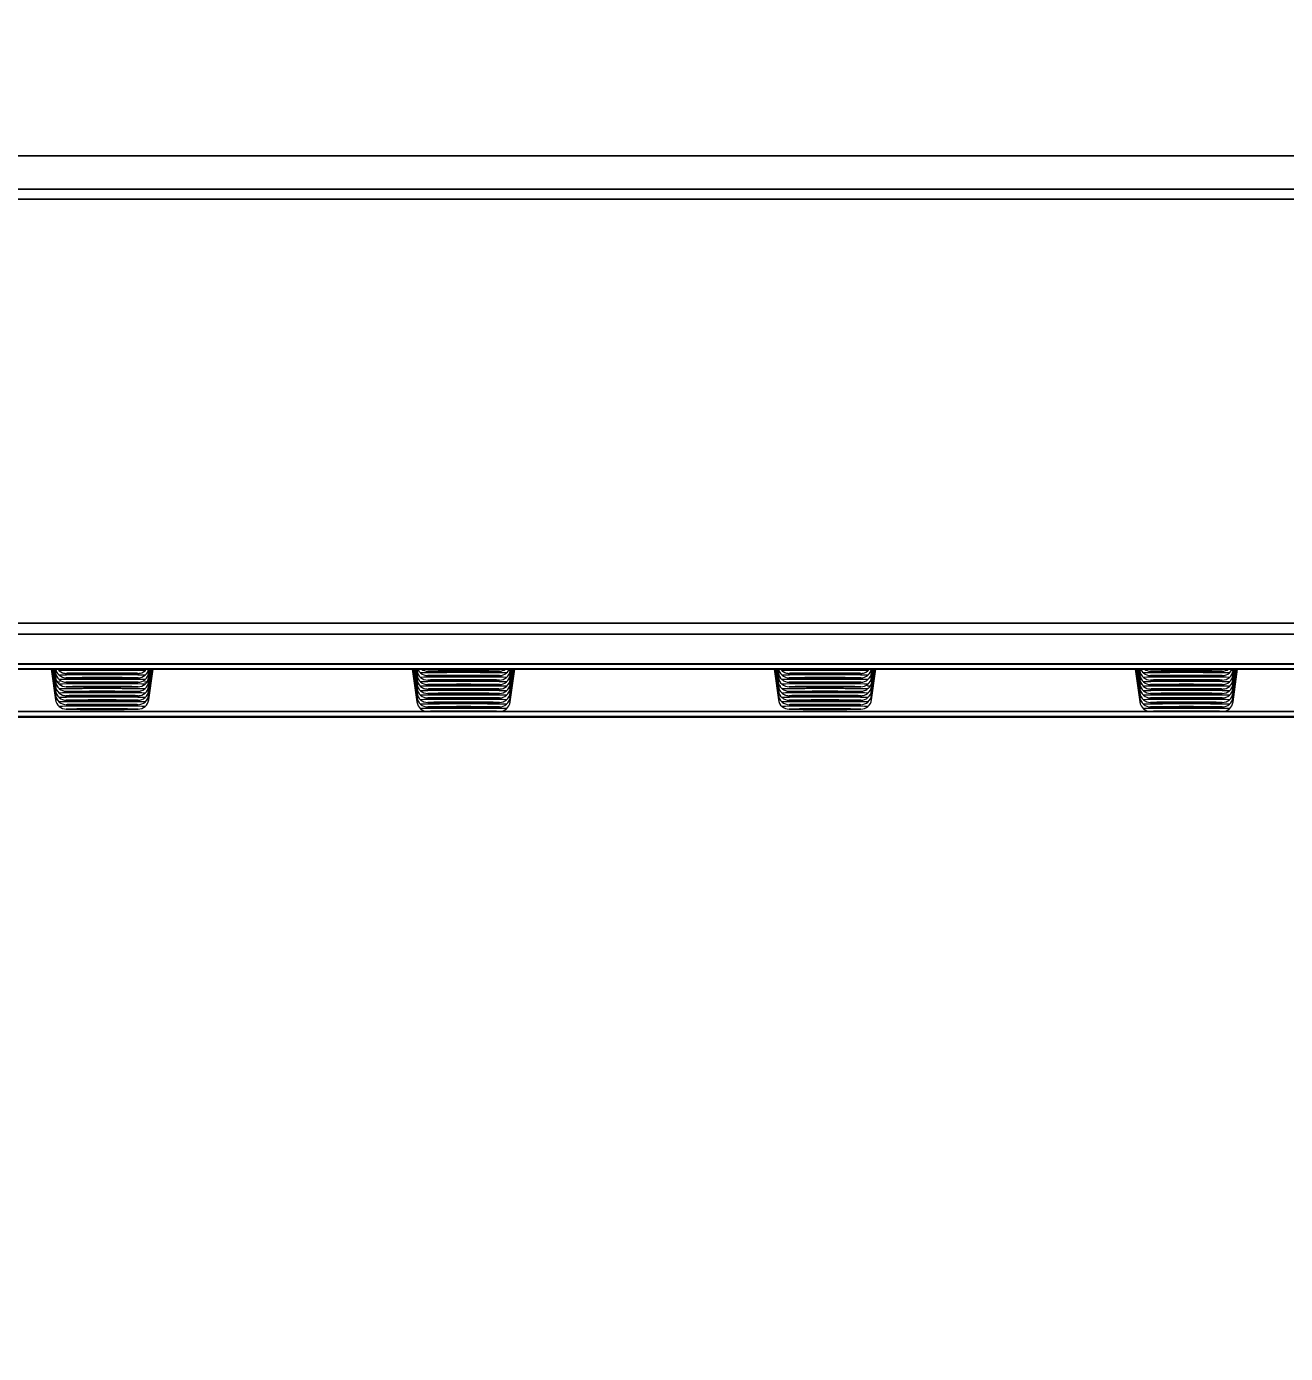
# Model space of a CAD drawing. Header units: millimetres. Extents: x 8883 to 11259, y -10160 to -6800.
# Drawn here: x 9736.21 to 9770.87, y -7774.29 to -7737.75 of the extents above; entities that cross this region are included whole.
import ezdxf

# ---------------------------------------------------------------- set-up
doc = ezdxf.new("R2010")
doc.units = ezdxf.units.MM
doc.layers.add('DIM', color=5, linetype='Continuous', lineweight=13)
doc.styles.add('ARIAL', font='arial.ttf')
doc.dimstyles.get("Standard").update_dxf_attribs({"dimtxt": 15, "dimasz": 15, "dimexe": 0.18, "dimexo": 0.0625, "dimgap": 4, "dimtad": 0, "dimdec": 1, "dimdsep": 46, "dimtxsty": 'ARIAL', "dimcen": 0, "dimclrd": 5, "dimclre": 5, "dimclrt": 5, "dimadec": 0, "dimazin": 0, "dimtfac": 1, "dimtdec": 1, "dimtofl": 0, "dimtmove": 0, "dimatfit": 3, "dimfxl": 1, "dimtolj": 1, "dimtzin": 0, "dimarcsym": 0})

# ---------------------------------------------------------------- blocks, each defined once
blk = doc.blocks.new('*D185')
at = {"layer": 'Defpoints', "color": 0, "transparency": 16777216}
for p in [(9678.596, -7626.145), (9989.37, -9683.127), (10114.894, -9683.127)]:
    blk.add_point(p, dxfattribs=at)
at = {"layer": 'DIM', "color": 5, "lineweight": -2, "transparency": 16777216}
for p, q in [((9678.658, -7626.145), (10115.074, -7626.145)), ((10114.894, -7644.145), (10114.894, -8614.508)), ((10114.894, -9665.127), (10114.894, -8694.764)), ((9989.433, -9683.127), (10115.074, -9683.127))]:
    blk.add_line(p, q, dxfattribs=at)
at = {"layer": 'DIM', "color": 5, "transparency": 16777216}
for points in [[(10111.894, -7644.145), (10117.894, -7644.145), (10114.894, -7626.145)], [(10111.894, -9665.127), (10117.894, -9665.127), (10114.894, -9683.127)]]:
    blk.add_solid(points, dxfattribs=at)
at = {"layer": 'DIM', "color": 5, "transparency": 16777216, "insert": (10114.894, -8654.636), "char_height": 18, "attachment_point": 5, "rotation": 90, "style": 'ARIAL'}
blk.add_mtext('\\A1;(2280)', dxfattribs=at)

msp = doc.modelspace()

# ---------------------------------------------------------------- linework, layer by layer
at = {"linetype": 'Continuous', "lineweight": 18}
for p, q in [((9549.041, -7741.315), (9808.15, -7741.315)), ((9748.573, -7741.315), (9748.573, -7741.315)), ((9748.573, -7741.315), (9748.573, -7741.315)), ((9748.573, -7741.315), (9748.573, -7741.315)), ((9750.117, -7741.315), (9750.117, -7741.315)), ((9549.034, -7742.503), (9808.157, -7742.503)), ((9808.157, -7742.503), (9549.034, -7742.503)), ((9549.041, -7742.23), (9808.15, -7742.23)), ((9808.15, -7742.23), (9549.041, -7742.23)), ((9808.565, -7754.183), (9548.624, -7754.183)), ((9548.624, -7754.183), (9808.565, -7754.183)), ((9808.573, -7754.48), (9548.62, -7754.48)), ((9548.62, -7754.48), (9808.573, -7754.48)), ((9548.618, -7755.295), (9808.573, -7755.295)), ((9808.573, -7755.295), (9548.618, -7755.295)), ((9548.618, -7755.312), (9808.573, -7755.312)), ((9808.575, -7755.432), (9548.618, -7755.432)), ((9808.574, -7755.446), (9548.618, -7755.446)), ((9548.618, -7755.446), (9808.574, -7755.446)), ((9736.894, -7755.446), (9737.012, -7756.288)), ((9736.911, -7755.446), (9737.012, -7756.165)), ((9736.928, -7755.446), (9737.012, -7756.042)), ((9736.945, -7755.446), (9737.012, -7755.918)), ((9736.963, -7755.446), (9737.012, -7755.795)), ((9736.98, -7755.446), (9737.012, -7755.672)), ((9736.997, -7755.446), (9737.012, -7755.549)), ((9739.579, -7756.288), (9739.698, -7755.446)), ((9739.579, -7756.288), (9739.698, -7755.446)), ((9739.579, -7756.165), (9739.68, -7755.446)), ((9739.579, -7756.165), (9739.68, -7755.446)), ((9739.579, -7756.042), (9739.663, -7755.446)), ((9739.579, -7756.042), (9739.663, -7755.446)), ((9739.579, -7755.918), (9739.646, -7755.446)), ((9739.579, -7755.918), (9739.646, -7755.446)), ((9739.579, -7755.795), (9739.628, -7755.446)), ((9739.579, -7755.672), (9739.611, -7755.446)), ((9739.579, -7755.672), (9739.611, -7755.446)), ((9739.579, -7755.549), (9739.594, -7755.446)), ((9739.579, -7755.549), (9739.594, -7755.446)), ((9746.835, -7755.446), (9746.962, -7756.349)), ((9746.852, -7755.446), (9746.962, -7756.226)), ((9746.87, -7755.446), (9746.962, -7756.103)), ((9746.887, -7755.446), (9746.962, -7755.98)), ((9746.904, -7755.446), (9746.962, -7755.857)), ((9746.921, -7755.446), (9746.962, -7755.734)), ((9746.939, -7755.446), (9746.962, -7755.611)), ((9746.956, -7755.446), (9746.962, -7755.488)), ((9749.529, -7756.349), (9749.656, -7755.446)), ((9749.529, -7756.349), (9749.656, -7755.446)), ((9749.529, -7756.226), (9749.639, -7755.446)), ((9749.529, -7756.226), (9749.639, -7755.446)), ((9749.529, -7756.103), (9749.622, -7755.446)), ((9749.529, -7756.103), (9749.622, -7755.446)), ((9749.529, -7755.98), (9749.604, -7755.446)), ((9749.529, -7755.98), (9749.604, -7755.446)), ((9749.529, -7755.857), (9749.587, -7755.446)), ((9749.529, -7755.857), (9749.587, -7755.446)), ((9749.529, -7755.734), (9749.57, -7755.446)), ((9749.529, -7755.734), (9749.57, -7755.446)), ((9749.529, -7755.611), (9749.552, -7755.446)), ((9749.529, -7755.611), (9749.552, -7755.446)), ((9749.529, -7755.488), (9749.535, -7755.446)), ((9749.529, -7755.488), (9749.535, -7755.446)), ((9756.794, -7755.446), (9756.912, -7756.288)), ((9756.811, -7755.446), (9756.912, -7756.165)), ((9756.828, -7755.446), (9756.912, -7756.042)), ((9756.845, -7755.446), (9756.912, -7755.918)), ((9756.88, -7755.446), (9756.912, -7755.672)), ((9756.897, -7755.446), (9756.912, -7755.549)), ((9759.479, -7756.288), (9759.598, -7755.446)), ((9759.479, -7756.165), (9759.58, -7755.446)), ((9759.479, -7756.042), (9759.563, -7755.446)), ((9759.479, -7755.918), (9759.546, -7755.446)), ((9759.479, -7755.672), (9759.511, -7755.446)), ((9759.479, -7755.549), (9759.494, -7755.446)), ((9766.735, -7755.446), (9766.862, -7756.349)), ((9766.752, -7755.446), (9766.862, -7756.226)), ((9766.77, -7755.446), (9766.862, -7756.103)), ((9766.787, -7755.446), (9766.862, -7755.98)), ((9766.804, -7755.446), (9766.862, -7755.857)), ((9766.821, -7755.446), (9766.862, -7755.734)), ((9766.839, -7755.446), (9766.862, -7755.611)), ((9766.856, -7755.446), (9766.862, -7755.488)), ((9769.429, -7756.349), (9769.556, -7755.446)), ((9769.429, -7756.226), (9769.539, -7755.446)), ((9769.429, -7756.103), (9769.522, -7755.446)), ((9769.429, -7755.98), (9769.504, -7755.446)), ((9769.429, -7755.857), (9769.487, -7755.446)), ((9769.429, -7755.734), (9769.47, -7755.446)), ((9769.429, -7755.611), (9769.452, -7755.446)), ((9769.429, -7755.488), (9769.435, -7755.446)), ((9548.618, -7756.749), (9808.573, -7756.749)), ((9808.573, -7756.749), (9548.618, -7756.749)), ((9548.618, -7756.763), (9808.565, -7756.763)), ((9728.556, -7756.614), (9748.02, -7756.614)), ((9748.02, -7756.614), (9728.556, -7756.614)), ((9748.455, -7756.614), (9767.919, -7756.614)), ((9767.919, -7756.614), (9748.455, -7756.614)), ((9768.354, -7756.614), (9787.814, -7756.614)), ((9787.814, -7756.614), (9768.354, -7756.614))]:
    msp.add_line(p, q, dxfattribs=at)
at = {"linetype": 'Continuous', "lineweight": 13}
for centre, major_axis, ratio, start_param, end_param in [((9738.296, -7755.549), (-1.284, 0), 0.006916, 6.017818, 6.283185), ((9738.296, -7755.672), (-1.284, 0), 0.006916, 6.017818, 6.283185), ((9738.296, -7755.488), (-1.183, 0), 0.006916, 3.141593, 6.283185), ((9738.296, -7755.611), (-1.183, 0), 0.006916, 3.141593, 6.283185), ((9738.296, -7755.561), (-0.987, 0), 0.006916, 3.141593, 6.283185), ((9738.296, -7755.684), (-0.987, 0), 0.006916, 3.141593, 6.283185), ((9738.296, -7755.549), (-1.284, 0), 0.006916, 3.141593, 3.406957), ((9738.296, -7755.672), (-1.284, 0), 0.006916, 3.141593, 3.406957), ((9748.246, -7755.488), (-1.284, 0), 0.006916, 6.017818, 6.283185), ((9748.246, -7755.611), (-1.284, 0), 0.006916, 6.017818, 6.283185), ((9748.246, -7755.549), (-1.183, 0), 0.006916, 3.141593, 6.283185), ((9748.246, -7755.672), (-1.183, 0), 0.006916, 3.141593, 6.283185), ((9748.246, -7755.5), (-0.987, 0), 0.006916, 3.141593, 6.283185), ((9748.246, -7755.623), (-0.987, 0), 0.006916, 3.141593, 6.283185), ((9748.246, -7755.488), (-1.284, 0), 0.006916, 3.141593, 3.406957), ((9748.246, -7755.611), (-1.284, 0), 0.006916, 3.141593, 3.406957), ((9758.196, -7755.549), (-1.284, 0), 0.006916, 6.017818, 6.283185), ((9758.196, -7755.672), (-1.284, 0), 0.006916, 6.017818, 6.283185), ((9758.196, -7755.488), (-1.183, 0), 0.006916, 3.141593, 6.283185), ((9758.196, -7755.611), (-1.183, 0), 0.006916, 3.141593, 6.283185), ((9758.196, -7755.561), (-0.987, 0), 0.006916, 3.141593, 6.283185), ((9758.196, -7755.684), (-0.987, 0), 0.006916, 3.141593, 6.283185), ((9758.196, -7755.549), (-1.284, 0), 0.006916, 3.141593, 3.406957), ((9758.196, -7755.672), (-1.284, 0), 0.006916, 3.141593, 3.406957), ((9768.146, -7755.488), (-1.284, 0), 0.006916, 6.017818, 6.283185), ((9768.146, -7755.611), (-1.284, 0), 0.006916, 6.017818, 6.283185), ((9768.146, -7755.549), (-1.183, 0), 0.006916, 3.141593, 6.283185), ((9768.146, -7755.672), (-1.183, 0), 0.006916, 3.141593, 6.283185), ((9768.146, -7755.5), (-0.987, 0), 0.006916, 3.141593, 6.283185), ((9768.146, -7755.623), (-0.987, 0), 0.006916, 3.141593, 6.283185), ((9768.146, -7755.488), (-1.284, 0), 0.006916, 3.141593, 3.406957), ((9768.146, -7755.611), (-1.284, 0), 0.006916, 3.141593, 3.406957), ((9738.296, -7755.918), (-1.284, 0), 0.006916, 6.017818, 6.283185), ((9738.296, -7756.042), (-1.284, 0), 0.006916, 6.017818, 6.283185), ((9738.296, -7755.734), (-1.183, 0), 0.006916, 3.141593, 6.283185), ((9738.296, -7755.857), (-1.183, 0), 0.006916, 3.141593, 6.283185), ((9737.309, -7755.63), (-0.3, 0), 0.999976, 0.85464, 1.570225), ((9738.296, -7755.807), (-0.987, 0), 0.006916, 3.141593, 6.283185), ((9738.296, -7755.93), (-0.987, 0), 0.006916, 3.141593, 6.283185), ((9738.296, -7755.93), (-0.987, 0), 0.006916, 0, 3.141593), ((9738.296, -7755.918), (-1.284, 0), 0.006916, 3.141593, 3.406957), ((9738.296, -7756.042), (-1.284, 0), 0.006916, 3.141593, 3.406957), ((9748.246, -7755.734), (-1.284, 0), 0.006916, 6.017818, 6.283185), ((9748.246, -7755.857), (-1.284, 0), 0.006916, 6.017818, 6.283185), ((9748.246, -7755.98), (-1.284, 0), 0.006916, 6.017818, 6.283185), ((9748.246, -7755.795), (-1.183, 0), 0.006916, 3.141593, 6.283185), ((9748.246, -7755.918), (-1.183, 0), 0.006916, 3.141593, 6.283185), ((9747.259, -7755.692), (-0.3, 0), 0.999976, 0.854706, 1.570291), ((9748.246, -7756.042), (-1.183, 0), 0.006916, 3.141593, 6.283185), ((9747.259, -7755.815), (-0.3, 0), 0.999976, 0.854706, 1.570291), ((9748.246, -7755.746), (-0.987, 0), 0.006916, 3.141593, 6.283185), ((9748.246, -7755.869), (-0.987, 0), 0.006916, 3.141593, 6.283185), ((9748.246, -7755.992), (-0.987, 0), 0.006916, 3.141593, 6.283185), ((9748.246, -7755.992), (-0.987, 0), 0.006916, 0, 3.141593), ((9749.232, -7755.692), (-0.3, 0), 0.999976, 1.57038, 2.285876), ((9749.232, -7755.815), (-0.3, 0), 0.999976, 1.57038, 2.285876), ((9748.246, -7755.734), (-1.284, 0), 0.006916, 3.141593, 3.406957), ((9748.246, -7755.857), (-1.284, 0), 0.006916, 3.141593, 3.406957), ((9748.246, -7755.98), (-1.284, 0), 0.006916, 3.141593, 3.406957), ((9758.196, -7755.918), (-1.284, 0), 0.006916, 5.965982, 6.283185), ((9758.196, -7756.042), (-1.284, 0), 0.006916, 6.017818, 6.283185), ((9758.196, -7755.734), (-1.183, 0), 0.006916, 3.141593, 6.283185), ((9758.196, -7755.857), (-1.183, 0), 0.006916, 3.141593, 6.283185), ((9757.209, -7755.63), (-0.3, 0), 0.999976, 0.854784, 1.570369), ((9758.196, -7755.807), (-0.987, 0), 0.006916, 3.141593, 6.283185), ((9758.196, -7755.93), (-0.987, 0), 0.006916, 3.141593, 6.283185), ((9758.196, -7755.93), (-0.987, 0), 0.006916, 0, 3.141593), ((9758.196, -7755.918), (-1.284, 0), 0.006916, 3.141593, 3.562369), ((9758.196, -7756.042), (-1.284, 0), 0.006916, 3.141593, 3.406957), ((9768.146, -7755.734), (-1.284, 0), 0.006916, 6.017818, 6.283185), ((9768.146, -7755.857), (-1.284, 0), 0.006916, 6.017818, 6.283185), ((9768.146, -7755.98), (-1.284, 0), 0.006916, 6.017818, 6.283185), ((9768.146, -7755.795), (-1.183, 0), 0.006916, 3.141593, 6.283185), ((9768.146, -7755.918), (-1.183, 0), 0.006916, 3.141593, 6.283185), ((9767.159, -7755.692), (-0.3, 0), 0.999976, 0.854829, 1.570414), ((9768.146, -7756.042), (-1.183, 0), 0.006916, 3.141593, 6.283185), ((9767.159, -7755.815), (-0.3, 0), 0.999976, 0.854829, 1.570414), ((9768.146, -7755.746), (-0.987, 0), 0.006916, 3.141593, 6.283185), ((9768.146, -7755.869), (-0.987, 0), 0.006916, 3.141593, 6.283185), ((9768.146, -7755.992), (-0.987, 0), 0.006916, 3.141593, 6.283185), ((9768.146, -7755.992), (-0.987, 0), 0.006916, 0, 3.141593), ((9769.132, -7755.692), (-0.3, 0), 0.999976, 1.57048, 2.285999), ((9769.132, -7755.815), (-0.3, 0), 0.999976, 1.57048, 2.285999), ((9768.146, -7755.734), (-1.284, 0), 0.006916, 3.141593, 3.406957), ((9768.146, -7755.857), (-1.284, 0), 0.006916, 3.141593, 3.406957), ((9768.146, -7755.98), (-1.284, 0), 0.006916, 3.141593, 3.406957), ((9738.296, -7756.165), (-1.284, 0), 0.006916, 6.017818, 6.283185), ((9738.296, -7756.288), (-1.284, 0), 0.006916, 6.017818, 6.283185), ((9738.296, -7756.103), (-1.183, 0), 0.006916, 3.141593, 6.283185), ((9738.296, -7756.226), (-1.183, 0), 0.006916, 3.141593, 6.283185), ((9738.296, -7756.349), (-1.183, 0), 0.006916, 3.141593, 6.283185), ((9738.296, -7756.177), (-0.987, 0), 0.006916, 3.141593, 6.283185), ((9738.296, -7756.3), (-0.987, 0), 0.006916, 3.141593, 6.283185), ((9738.296, -7756.423), (-0.987, 0), 0.006916, 3.141593, 6.283185), ((9738.296, -7756.165), (-1.284, 0), 0.006916, 3.141593, 3.406957), ((9738.296, -7756.288), (-1.284, 0), 0.006916, 3.141593, 3.406957), ((9748.246, -7756.103), (-1.284, 0), 0.006916, 6.017818, 6.283185), ((9748.246, -7756.226), (-1.284, 0), 0.006916, 6.017818, 6.283185), ((9748.246, -7756.349), (-1.284, 0), 0.006916, 6.017818, 6.283185), ((9748.246, -7756.165), (-1.183, 0), 0.006916, 3.141593, 6.283185), ((9747.259, -7755.938), (-0.3, 0), 0.999976, 0.854706, 1.570291), ((9748.246, -7756.288), (-1.183, 0), 0.006916, 3.141593, 6.283185), ((9747.259, -7756.061), (-0.3, 0), 0.999976, 0.854706, 1.570291), ((9748.246, -7756.411), (-1.183, 0), 0.006916, 3.141593, 6.283185), ((9747.259, -7756.184), (-0.3, 0), 0.999976, 0.854706, 1.570291), ((9748.246, -7756.115), (-0.987, 0), 0.006916, 3.141593, 6.283185), ((9748.246, -7756.238), (-0.987, 0), 0.006916, 3.141593, 6.283185), ((9748.246, -7756.238), (-0.987, 0), 0.006916, 0, 3.141593), ((9748.246, -7756.361), (-0.987, 0), 0.006916, 3.141593, 6.283185), ((9748.246, -7756.361), (-0.987, 0), 0.006916, 0, 3.141593), ((9749.232, -7755.938), (-0.3, 0), 0.999976, 1.57038, 2.285876), ((9749.232, -7756.061), (-0.3, 0), 0.999976, 1.57038, 2.285876), ((9749.232, -7756.184), (-0.3, 0), 0.999976, 1.57038, 2.285876), ((9748.246, -7756.103), (-1.284, 0), 0.006916, 3.141593, 3.406957), ((9748.246, -7756.226), (-1.284, 0), 0.006916, 3.141593, 3.406957), ((9748.246, -7756.349), (-1.284, 0), 0.006916, 3.141593, 3.406957), ((9758.196, -7756.165), (-1.284, 0), 0.006916, 6.017818, 6.283185), ((9758.196, -7756.288), (-1.284, 0), 0.006916, 6.017818, 6.283185), ((9758.196, -7756.103), (-1.183, 0), 0.006916, 3.141593, 6.283185), ((9758.196, -7756.226), (-1.183, 0), 0.006916, 3.141593, 6.283185), ((9758.196, -7756.349), (-1.183, 0), 0.006916, 3.141593, 6.283185), ((9758.196, -7756.177), (-0.987, 0), 0.006916, 3.141593, 6.283185), ((9758.196, -7756.3), (-0.987, 0), 0.006916, 3.141593, 6.283185), ((9758.196, -7756.423), (-0.987, 0), 0.006916, 3.141593, 6.283185), ((9758.196, -7756.165), (-1.284, 0), 0.006916, 3.141593, 3.406957), ((9758.196, -7756.288), (-1.284, 0), 0.006916, 3.141593, 3.406957), ((9768.146, -7756.103), (-1.284, 0), 0.006916, 6.017818, 6.283185), ((9768.146, -7756.226), (-1.284, 0), 0.006916, 6.017818, 6.283185), ((9768.146, -7756.349), (-1.284, 0), 0.006916, 6.017818, 6.283185), ((9768.146, -7756.165), (-1.183, 0), 0.006916, 3.141593, 6.283185), ((9767.159, -7755.938), (-0.3, 0), 0.999976, 0.854829, 1.570414), ((9768.146, -7756.288), (-1.183, 0), 0.006916, 3.141593, 6.283185), ((9767.159, -7756.061), (-0.3, 0), 0.999976, 0.854829, 1.570414), ((9768.146, -7756.411), (-1.183, 0), 0.006916, 3.141593, 6.283185), ((9767.159, -7756.184), (-0.3, 0), 0.999976, 0.854829, 1.570414), ((9768.146, -7756.115), (-0.987, 0), 0.006916, 3.141593, 6.283185), ((9768.146, -7756.115), (-0.987, 0), 0.006916, 0, 3.141593), ((9768.146, -7756.238), (-0.987, 0), 0.006916, 3.141593, 6.283185), ((9768.146, -7756.238), (-0.987, 0), 0.006916, 0, 3.141593), ((9768.146, -7756.361), (-0.987, 0), 0.006916, 3.141593, 6.283185), ((9768.146, -7756.361), (-0.987, 0), 0.006916, 0, 3.141593), ((9769.132, -7755.938), (-0.3, 0), 0.999976, 1.57048, 2.285999), ((9769.132, -7756.061), (-0.3, 0), 0.999976, 1.57048, 2.285999), ((9769.132, -7756.184), (-0.3, 0), 0.999976, 1.57048, 2.285999), ((9768.146, -7756.103), (-1.284, 0), 0.006916, 3.141593, 3.406957), ((9768.146, -7756.226), (-1.284, 0), 0.006916, 3.141593, 3.406957), ((9768.146, -7756.349), (-1.284, 0), 0.006916, 3.141593, 3.406957), ((9738.296, -7756.472), (-1.183, 0), 0.006916, 3.141593, 6.283185), ((9738.296, -7756.546), (-0.987, 0), 0.006916, 3.141593, 6.283185), ((9748.246, -7756.534), (-1.183, 0), 0.006916, 3.141593, 6.283185), ((9747.259, -7756.308), (-0.3, 0), 0.999976, 0.854706, 1.570291), ((9748.246, -7756.484), (-0.987, 0), 0.006916, 3.141593, 6.283185), ((9748.246, -7756.484), (-0.987, 0), 0.006916, 0, 3.141593), ((9748.246, -7756.608), (-0.987, 0), 0.006916, 3.141593, 6.283185), ((9748.246, -7756.608), (-0.987, 0), 0.006916, 0, 3.141593), ((9749.232, -7756.308), (-0.3, 0), 0.999976, 1.57038, 2.285876), ((9758.196, -7756.472), (-1.183, 0), 0.006916, 3.141593, 6.283185), ((9758.196, -7756.546), (-0.987, 0), 0.006916, 3.141593, 6.283185), ((9768.146, -7756.534), (-1.183, 0), 0.006916, 3.141593, 6.283185), ((9767.159, -7756.308), (-0.3, 0), 0.999976, 0.854829, 1.570414), ((9768.146, -7756.484), (-0.987, 0), 0.006916, 3.141593, 6.283185), ((9768.146, -7756.484), (-0.987, 0), 0.006916, 0, 3.141593), ((9768.146, -7756.608), (-0.987, 0), 0.006916, 3.141593, 6.283185), ((9768.146, -7756.608), (-0.987, 0), 0.006916, 0, 3.141593), ((9769.132, -7756.308), (-0.3, 0), 0.999976, 1.57048, 2.285999)]:
    msp.add_ellipse(centre, major_axis=major_axis, ratio=ratio, start_param=start_param, end_param=end_param, dxfattribs=at)
at = {"linetype": 'Continuous', "lineweight": 18}
for centre, major_axis, ratio, start_param, end_param in [((9737.309, -7755.507), (0.3, 0), 0.999976, 3.280324, 3.995909), ((9737.309, -7755.63), (0.3, 0), 0.999976, 3.280324, 3.995909), ((9737.309, -7755.384), (0.3, 0), 0.999976, 3.346728, 3.995909), ((9737.309, -7755.261), (0.3, 0), 0.999976, 3.80297, 3.995909), ((9737.309, -7755.261), (-0.3, 0), 0.999976, 0.85464, 1.570225), ((9737.309, -7755.384), (-0.3, 0), 0.999976, 0.85464, 1.570225), ((9738.296, -7755.561), (-0.987, 0), 0.006916, 0, 3.141593), ((9738.296, -7755.684), (-0.987, 0), 0.006916, 0.00006, 3.141446), ((9738.296, -7755.561), (0.5, 0), 0.006916, 0, 3.141593), ((9738.296, -7755.561), (0.5, 0), 0.006916, 3.141593, 6.283185), ((9738.296, -7755.684), (0.35, 0), 0.006916, 0, 3.141593), ((9738.296, -7755.684), (0.35, 0), 0.006916, 3.141593, 6.283185), ((9739.282, -7755.261), (-0.3, 0), 0.999976, 1.570323, 2.285809), ((9739.282, -7755.384), (-0.3, 0), 0.999976, 1.570323, 2.285809), ((9739.282, -7755.384), (0.3, 0), 0.999976, 5.42708, 6.076261), ((9739.282, -7755.261), (0.3, 0), 0.999976, 5.42708, 5.620019), ((9739.282, -7755.507), (0.3, 0), 0.999976, 5.42708, 6.142665), ((9739.282, -7755.63), (0.3, 0), 0.999976, 5.42708, 6.142665), ((9747.259, -7755.446), (0.3, 0), 0.999976, 3.280324, 3.995909), ((9747.259, -7755.569), (0.3, 0), 0.999976, 3.280324, 3.995909), ((9747.259, -7755.323), (0.3, 0), 0.999976, 3.562879, 3.995909), ((9747.259, -7755.323), (-0.3, 0), 0.999976, 0.854706, 1.570291), ((9747.259, -7755.446), (-0.3, 0), 0.999976, 0.854706, 1.570291), ((9747.259, -7755.2), (-0.3, 0), 0.999976, 0.961059, 1.570291), ((9748.246, -7755.5), (-0.987, 0), 0.006916, 0, 3.141593), ((9748.246, -7755.623), (-0.987, 0), 0.006916, 0, 3.141593), ((9748.246, -7755.5), (0.5, 0), 0.006916, 0, 3.141593), ((9748.246, -7755.5), (0.5, 0), 0.006916, 3.141593, 6.283185), ((9748.246, -7755.623), (0.35, 0), 0.006916, 0, 3.141593), ((9748.246, -7755.623), (0.35, 0), 0.006916, 3.141593, 6.283185), ((9749.232, -7755.2), (-0.3, 0), 0.999976, 1.57038, 2.179599), ((9749.232, -7755.323), (-0.3, 0), 0.999976, 1.57038, 2.285876), ((9749.232, -7755.446), (-0.3, 0), 0.999976, 1.57038, 2.285876), ((9749.232, -7755.323), (0.3, 0), 0.999976, 5.427079, 5.860109), ((9749.232, -7755.446), (0.3, 0), 0.999976, 5.427079, 6.142664), ((9749.232, -7755.569), (0.3, 0), 0.999976, 5.427079, 6.142664), ((9757.209, -7755.507), (0.3, 0), 0.999976, 3.280322, 3.995907), ((9757.209, -7755.63), (0.3, 0), 0.999976, 3.280322, 3.995907), ((9757.209, -7755.384), (0.3, 0), 0.999976, 3.346726, 3.995907), ((9757.209, -7755.261), (0.3, 0), 0.999976, 3.802968, 3.995907), ((9757.209, -7755.261), (-0.3, 0), 0.999976, 0.854784, 1.570369), ((9757.209, -7755.384), (-0.3, 0), 0.999976, 0.854784, 1.570369), ((9758.196, -7755.561), (-0.987, 0), 0.006916, 0, 3.141593), ((9758.196, -7755.684), (-0.987, 0), 0.006916, 0, 3.141593), ((9758.196, -7755.561), (0.5, 0), 0.006916, 0, 3.141593), ((9758.196, -7755.561), (0.5, 0), 0.006916, 3.141593, 6.283185), ((9758.196, -7755.684), (0.35, 0), 0.006916, 0, 3.141593), ((9758.196, -7755.684), (0.35, 0), 0.006916, 3.141593, 6.283185), ((9759.182, -7755.261), (-0.3, 0), 0.999976, 1.570445, 2.285954), ((9759.182, -7755.384), (-0.3, 0), 0.999976, 1.570445, 2.285954), ((9759.182, -7755.384), (0.3, 0), 0.999976, 5.427081, 6.076263), ((9759.182, -7755.261), (0.3, 0), 0.999976, 5.427081, 5.62002), ((9759.182, -7755.507), (0.3, 0), 0.999976, 5.427081, 6.142666), ((9759.182, -7755.63), (0.3, 0), 0.999976, 5.427081, 6.142666), ((9767.159, -7755.446), (0.3, 0), 0.999976, 3.280322, 3.995907), ((9767.159, -7755.569), (0.3, 0), 0.999976, 3.280322, 3.995907), ((9767.159, -7755.323), (0.3, 0), 0.999976, 3.562877, 3.995907), ((9767.159, -7755.323), (-0.3, 0), 0.999976, 0.854829, 1.570414), ((9767.159, -7755.446), (-0.3, 0), 0.999976, 0.854829, 1.570414), ((9767.159, -7755.2), (-0.3, 0), 0.999976, 0.961182, 1.570414), ((9768.146, -7755.5), (-0.987, 0), 0.006916, 0, 3.141593), ((9768.146, -7755.623), (-0.987, 0), 0.006916, 0, 3.141593), ((9768.146, -7755.5), (0.5, 0), 0.006916, 0, 3.141593), ((9768.146, -7755.5), (0.5, 0), 0.006916, 3.141593, 6.283185), ((9768.146, -7755.623), (0.35, 0), 0.006916, 0, 3.141593), ((9768.146, -7755.623), (0.35, 0), 0.006916, 3.141593, 6.283185), ((9769.132, -7755.2), (-0.3, 0), 0.999976, 1.57048, 2.179702), ((9769.132, -7755.323), (-0.3, 0), 0.999976, 1.57048, 2.285999), ((9769.132, -7755.446), (-0.3, 0), 0.999976, 1.57048, 2.285999), ((9769.132, -7755.323), (0.3, 0), 0.999976, 5.427081, 5.860111), ((9769.132, -7755.446), (0.3, 0), 0.999976, 5.427081, 6.142666), ((9769.132, -7755.569), (0.3, 0), 0.999976, 5.427081, 6.142666), ((9737.309, -7755.754), (0.3, 0), 0.999976, 3.282112, 3.997697), ((9737.309, -7755.877), (0.3, 0), 0.999976, 3.280324, 3.995909), ((9737.309, -7756), (0.3, 0), 0.999976, 3.280324, 3.995909), ((9737.309, -7755.507), (-0.3, 0), 0.999976, 0.85464, 1.570225), ((9737.309, -7755.754), (-0.3, 0), 0.999976, 0.855782, 1.571367), ((9738.296, -7755.807), (-0.987, 0), 0.006916, 0, 3.141593), ((9738.296, -7756.054), (-0.987, 0), 0.006916, 0, 3.141593), ((9738.296, -7755.807), (0.35, 0), 0.006916, 0, 3.141593), ((9738.296, -7755.807), (0.35, 0), 0.006916, 3.141593, 6.283185), ((9738.296, -7755.93), (0.35, 0), 0.006916, 0, 3.141593), ((9738.296, -7755.93), (0.35, 0), 0.006916, 3.141593, 6.283185), ((9738.296, -7756.054), (0.35, 0), 0.006916, 0, 3.141593), ((9738.296, -7756.054), (0.35, 0), 0.006916, 3.141593, 6.283185), ((9739.282, -7755.507), (-0.3, 0), 0.999976, 1.570323, 2.285809), ((9739.282, -7755.63), (-0.3, 0), 0.999976, 1.570323, 2.285809), ((9739.282, -7755.754), (-0.3, 0), 0.999976, 1.570323, 2.285809), ((9739.282, -7755.754), (0.3, 0), 0.999976, 5.42708, 6.142665), ((9739.282, -7755.877), (0.3, 0), 0.999976, 5.42708, 6.142665), ((9739.282, -7756), (0.3, 0), 0.999976, 5.42708, 6.142665), ((9747.259, -7755.692), (0.3, 0), 0.999976, 3.280324, 3.995909), ((9747.259, -7755.815), (0.3, 0), 0.999976, 3.280324, 3.995909), ((9747.259, -7755.938), (0.3, 0), 0.999976, 3.280324, 3.995909), ((9747.259, -7755.569), (-0.3, 0), 0.999976, 0.854706, 1.570291), ((9748.246, -7755.746), (-0.987, 0), 0.006916, 0, 3.141593), ((9748.246, -7755.869), (-0.987, 0), 0.006916, 0.000044, 3.141446), ((9748.246, -7755.746), (0.35, 0), 0.006916, 0, 3.141593), ((9748.246, -7755.746), (0.35, 0), 0.006916, 3.141593, 6.283185), ((9748.246, -7755.869), (0.35, 0), 0.006916, 0, 3.141593), ((9748.246, -7755.869), (0.35, 0), 0.006916, 3.141593, 6.283185), ((9748.246, -7755.992), (0.35, 0), 0.006916, 0, 3.141593), ((9748.246, -7755.992), (0.35, 0), 0.006916, 3.141593, 6.283185), ((9749.232, -7755.569), (-0.3, 0), 0.999976, 1.57038, 2.285876), ((9749.232, -7755.692), (0.3, 0), 0.999976, 5.427079, 6.142664), ((9749.232, -7755.815), (0.3, 0), 0.999976, 5.427079, 6.142664), ((9749.232, -7755.938), (0.3, 0), 0.999976, 5.427079, 6.142664), ((9757.209, -7755.877), (0.3, 0), 0.999976, 3.280322, 3.995907), ((9757.209, -7756), (0.3, 0), 0.999976, 3.280322, 3.995907), ((9757.209, -7755.507), (-0.3, 0), 0.999976, 0.854784, 1.570369), ((9757.209, -7755.754), (-0.3, 0), 0.999976, 0.855638, 1.571223), ((9758.196, -7755.807), (-0.987, 0), 0.006916, 0, 3.141593), ((9758.196, -7756.054), (-0.987, 0), 0.006916, 0, 3.141593), ((9758.196, -7755.807), (0.35, 0), 0.006916, 0, 3.141593), ((9758.196, -7755.807), (0.35, 0), 0.006916, 3.141593, 6.283185), ((9758.196, -7755.93), (0.35, 0), 0.006916, 0, 3.141593), ((9758.196, -7755.93), (0.35, 0), 0.006916, 3.141593, 6.283185), ((9759.182, -7755.507), (-0.3, 0), 0.999976, 1.570445, 2.285954), ((9759.182, -7755.63), (-0.3, 0), 0.999976, 1.570445, 2.285954), ((9759.182, -7755.754), (-0.3, 0), 0.999976, 1.570445, 2.285954), ((9759.182, -7755.877), (0.3, 0), 0.999976, 5.427081, 6.142666), ((9759.182, -7756), (0.3, 0), 0.999976, 5.427081, 6.142666), ((9767.159, -7755.692), (0.3, 0), 0.999976, 3.280322, 3.995907), ((9767.159, -7755.815), (0.3, 0), 0.999976, 3.280322, 3.995907), ((9767.159, -7755.938), (0.3, 0), 0.999976, 3.280322, 3.995907), ((9767.159, -7755.569), (-0.3, 0), 0.999976, 0.854829, 1.570414), ((9768.146, -7755.746), (-0.987, 0), 0.006916, 0, 3.141593), ((9768.146, -7755.869), (-0.987, 0), 0.006916, 0, 3.141593), ((9768.146, -7755.746), (0.35, 0), 0.006916, 0, 3.141593), ((9768.146, -7755.746), (0.35, 0), 0.006916, 3.141593, 6.283185), ((9768.146, -7755.869), (0.35, 0), 0.006916, 0, 3.141593), ((9768.146, -7755.869), (0.35, 0), 0.006916, 3.141593, 6.283185), ((9768.146, -7755.992), (0.35, 0), 0.006916, 0, 3.141593), ((9768.146, -7755.992), (0.35, 0), 0.006916, 3.141593, 6.283185), ((9769.132, -7755.569), (-0.3, 0), 0.999976, 1.57048, 2.285999), ((9769.132, -7755.692), (0.3, 0), 0.999976, 5.427081, 6.142666), ((9769.132, -7755.815), (0.3, 0), 0.999976, 5.427081, 6.142666), ((9769.132, -7755.938), (0.3, 0), 0.999976, 5.427081, 6.142666), ((9737.309, -7756.123), (0.3, 0), 0.999976, 3.280324, 3.995909), ((9737.309, -7756.246), (0.3, 0), 0.999976, 3.280324, 3.995909), ((9737.309, -7755.877), (-0.3, 0), 0.999976, 0.85464, 1.570225), ((9737.309, -7756), (-0.3, 0), 0.999976, 0.85464, 1.570225), ((9737.309, -7756.123), (-0.3, 0), 0.999976, 0.85464, 1.570225), ((9738.296, -7756.177), (-0.987, 0), 0.006916, 0, 3.141593), ((9738.296, -7756.3), (-0.987, 0), 0.006916, 0, 3.141593), ((9738.296, -7756.423), (-0.987, 0), 0.006916, 0, 3.141593), ((9738.296, -7756.177), (0.35, 0), 0.006916, 0, 3.141593), ((9738.296, -7756.177), (0.35, 0), 0.006916, 3.141593, 6.283185), ((9738.296, -7756.3), (0.35, 0), 0.006916, 0, 3.141593), ((9738.296, -7756.3), (0.35, 0), 0.006916, 3.141593, 6.283185), ((9738.296, -7756.423), (0.35, 0), 0.006916, 0, 3.141593), ((9738.296, -7756.423), (0.35, 0), 0.006916, 3.141593, 6.283185), ((9739.282, -7755.877), (-0.3, 0), 0.999976, 1.570323, 2.285809), ((9739.282, -7756), (-0.3, 0), 0.999976, 1.570323, 2.285809), ((9739.282, -7756.123), (-0.3, 0), 0.999976, 1.570323, 2.285809), ((9739.282, -7756.123), (0.3, 0), 0.999976, 5.42708, 6.142665), ((9739.282, -7756.246), (0.3, 0), 0.999976, 5.42708, 6.142665), ((9747.259, -7756.061), (0.3, 0), 0.999976, 3.280324, 3.995909), ((9747.259, -7756.184), (0.3, 0), 0.999976, 3.280324, 3.995909), ((9747.259, -7756.308), (0.3, 0), 0.999976, 3.280324, 3.995909), ((9748.246, -7756.115), (-0.987, 0), 0.006916, 0.000044, 3.141446), ((9748.246, -7756.115), (0.35, 0), 0.006916, 0, 3.141593), ((9748.246, -7756.115), (0.35, 0), 0.006916, 3.141593, 6.283185), ((9748.246, -7756.238), (0.35, 0), 0.006916, 0, 3.141593), ((9748.246, -7756.238), (0.35, 0), 0.006916, 3.141593, 6.283185), ((9748.246, -7756.361), (0.35, 0), 0.006916, 0, 3.141593), ((9748.246, -7756.361), (0.35, 0), 0.006916, 3.141593, 6.283185), ((9749.232, -7756.061), (0.3, 0), 0.999976, 5.427079, 6.142664), ((9749.232, -7756.184), (0.3, 0), 0.999976, 5.427079, 6.142664), ((9749.232, -7756.308), (0.3, 0), 0.999976, 5.427079, 6.142664), ((9757.209, -7756.123), (0.3, 0), 0.999976, 3.280322, 3.995907), ((9757.209, -7756.246), (0.3, 0), 0.999976, 3.280322, 3.995907), ((9757.209, -7755.877), (-0.3, 0), 0.999976, 0.854784, 1.570369), ((9757.209, -7756), (-0.3, 0), 0.999976, 0.854784, 1.570369), ((9757.209, -7756.123), (-0.3, 0), 0.999976, 0.854784, 1.570369), ((9758.196, -7756.177), (-0.987, 0), 0.006916, 0.000027, 3.141446), ((9758.196, -7756.3), (-0.987, 0), 0.006916, 0.000027, 3.141446), ((9758.196, -7756.423), (-0.987, 0), 0.006916, 0.000027, 3.141446), ((9758.196, -7756.177), (0.35, 0), 0.006916, 0, 3.141593), ((9758.196, -7756.177), (0.35, 0), 0.006916, 3.141593, 6.283185), ((9758.196, -7756.3), (0.35, 0), 0.006916, 0, 3.141593), ((9758.196, -7756.3), (0.35, 0), 0.006916, 3.141593, 6.283185), ((9758.196, -7756.423), (0.35, 0), 0.006916, 0, 3.141593), ((9758.196, -7756.423), (0.35, 0), 0.006916, 3.141593, 6.283185), ((9759.182, -7755.877), (-0.3, 0), 0.999976, 1.570445, 2.285954), ((9759.182, -7756), (-0.3, 0), 0.999976, 1.570445, 2.285954), ((9759.182, -7756.123), (-0.3, 0), 0.999976, 1.570445, 2.285954), ((9759.182, -7756.123), (0.3, 0), 0.999976, 5.427081, 6.142666), ((9759.182, -7756.246), (0.3, 0), 0.999976, 5.427081, 6.142666), ((9767.159, -7756.061), (0.3, 0), 0.999976, 3.280322, 3.995907), ((9767.159, -7756.184), (0.3, 0), 0.999976, 3.280322, 3.995907), ((9767.159, -7756.308), (0.3, 0), 0.999976, 3.280322, 3.995907), ((9768.146, -7756.115), (0.35, 0), 0.006916, 0, 3.141593), ((9768.146, -7756.115), (0.35, 0), 0.006916, 3.141593, 6.283185), ((9768.146, -7756.238), (0.35, 0), 0.006916, 0, 3.141593), ((9768.146, -7756.238), (0.35, 0), 0.006916, 3.141593, 6.283185), ((9768.146, -7756.361), (0.35, 0), 0.006916, 0, 3.141593), ((9768.146, -7756.361), (0.35, 0), 0.006916, 3.141593, 6.283185), ((9769.132, -7756.061), (0.3, 0), 0.999976, 5.427081, 6.142666), ((9769.132, -7756.184), (0.3, 0), 0.999976, 5.427081, 6.142666), ((9769.132, -7756.308), (0.3, 0), 0.999976, 5.427081, 6.142666), ((9737.309, -7756.246), (-0.3, 0), 0.999976, 0.85464, 1.570225), ((9738.296, -7756.546), (-0.987, 0), 0.006916, 0, 3.141593), ((9738.296, -7756.546), (0.5, 0), 0.006916, 0, 3.141593), ((9738.296, -7756.546), (0.5, 0), 0.006916, 3.141593, 6.283185), ((9739.282, -7756.246), (-0.3, 0), 0.999976, 1.570323, 2.285809), ((9748.246, -7756.608), (0.5, 0), 0.006916, 0, 3.141593), ((9748.246, -7756.608), (0.5, 0), 0.006916, 3.141593, 6.283185), ((9748.246, -7756.484), (0.35, 0), 0.006916, 0, 3.141593), ((9748.246, -7756.484), (0.35, 0), 0.006916, 3.141593, 6.283185), ((9757.209, -7756.246), (-0.3, 0), 0.999976, 0.854784, 1.570369), ((9758.196, -7756.546), (-0.987, 0), 0.006916, 0, 3.141593), ((9758.196, -7756.546), (0.5, 0), 0.006916, 0, 3.141593), ((9758.196, -7756.546), (0.5, 0), 0.006916, 3.141593, 6.283185), ((9759.182, -7756.246), (-0.3, 0), 0.999976, 1.570445, 2.285954), ((9768.146, -7756.608), (0.5, 0), 0.006916, 0, 3.141593), ((9768.146, -7756.608), (0.5, 0), 0.006916, 3.141593, 6.283185), ((9768.146, -7756.484), (0.35, 0), 0.006916, 0, 3.141593), ((9768.146, -7756.484), (0.35, 0), 0.006916, 3.141593, 6.283185)]:
    msp.add_ellipse(centre, major_axis=major_axis, ratio=ratio, start_param=start_param, end_param=end_param, dxfattribs=at)
for points, degree in [([(9808.15, -7741.315), (9721.829, -7741.315), (9635.375, -7741.315), (9549.041, -7741.315)], 3), ([(9548.618, -7755.432), (9635.27, -7755.432), (9721.923, -7755.432), (9808.575, -7755.432)], 3), ([(9756.863, -7755.446), (9756.912, -7755.795)], 1), ([(9759.479, -7755.795), (9759.528, -7755.446)], 1), ([(9808.565, -7756.763), (9721.916, -7756.763), (9635.267, -7756.763), (9548.618, -7756.763)], 3)]:
    msp.add_open_spline(points, degree=degree, dxfattribs=at)
for points, knots in [([(9737.118, -7755.49), (9737.123, -7755.495), (9737.143, -7755.514), (9737.183, -7755.535), (9737.227, -7755.551), (9737.259, -7755.557), (9737.276, -7755.56), (9737.289, -7755.561), (9737.305, -7755.562), (9737.343, -7755.563), (9737.463, -7755.565), (9737.739, -7755.567), (9738.001, -7755.568), (9738.159, -7755.568), (9738.193, -7755.568)], [0, 0, 0, 0, 0.014647, 0.052722, 0.08343, 0.104636, 0.118282, 0.132962, 0.157934, 0.226513, 0.472546, 0.699142, 0.936561, 1, 1, 1, 1]), ([(9738.193, -7755.568), (9738.286, -7755.568), (9738.5, -7755.568), (9738.829, -7755.567), (9739.111, -7755.565), (9739.243, -7755.563), (9739.285, -7755.562), (9739.305, -7755.561), (9739.328, -7755.558), (9739.366, -7755.551), (9739.419, -7755.532), (9739.453, -7755.506), (9739.468, -7755.492)], [0, 0, 0, 0, 0.153639, 0.363378, 0.573423, 0.785196, 0.862294, 0.89394, 0.908636, 0.92627, 0.96587, 1, 1, 1, 1]), ([(9757.018, -7755.49), (9757.023, -7755.495), (9757.043, -7755.514), (9757.083, -7755.535), (9757.127, -7755.551), (9757.159, -7755.557), (9757.176, -7755.56), (9757.189, -7755.561), (9757.205, -7755.562), (9757.243, -7755.563), (9757.363, -7755.565), (9757.639, -7755.567), (9757.901, -7755.568), (9758.059, -7755.568), (9758.093, -7755.568)], [0, 0, 0, 0, 0.014647, 0.052722, 0.08343, 0.104636, 0.118282, 0.132962, 0.157934, 0.226513, 0.472546, 0.699142, 0.936561, 1, 1, 1, 1]), ([(9758.093, -7755.568), (9758.186, -7755.568), (9758.4, -7755.568), (9758.729, -7755.567), (9759.011, -7755.565), (9759.143, -7755.563), (9759.185, -7755.562), (9759.205, -7755.561), (9759.228, -7755.558), (9759.266, -7755.551), (9759.319, -7755.532), (9759.353, -7755.506), (9759.368, -7755.492)], [0, 0, 0, 0, 0.153639, 0.363378, 0.573423, 0.785197, 0.862294, 0.89394, 0.908636, 0.92627, 0.96587, 1, 1, 1, 1]), ([(9737.118, -7755.982), (9737.123, -7755.988), (9737.143, -7756.007), (9737.183, -7756.027), (9737.227, -7756.043), (9737.259, -7756.05), (9737.276, -7756.052), (9737.289, -7756.053), (9737.305, -7756.054), (9737.343, -7756.056), (9737.463, -7756.058), (9737.739, -7756.059), (9738.001, -7756.06), (9738.159, -7756.06), (9738.193, -7756.06)], [0, 0, 0, 0, 0.014647, 0.052723, 0.08343, 0.104636, 0.118282, 0.132962, 0.157934, 0.226513, 0.472546, 0.699142, 0.936561, 1, 1, 1, 1]), ([(9738.193, -7756.06), (9738.286, -7756.06), (9738.5, -7756.06), (9738.829, -7756.06), (9739.111, -7756.058), (9739.243, -7756.056), (9739.285, -7756.054), (9739.305, -7756.053), (9739.328, -7756.05), (9739.366, -7756.043), (9739.419, -7756.025), (9739.453, -7755.999), (9739.468, -7755.984)], [0, 0, 0, 0, 0.15364, 0.363378, 0.573423, 0.785197, 0.862294, 0.89394, 0.908636, 0.92627, 0.96587, 1, 1, 1, 1]), ([(9747.068, -7755.921), (9747.073, -7755.926), (9747.093, -7755.945), (9747.133, -7755.966), (9747.177, -7755.982), (9747.209, -7755.988), (9747.226, -7755.99), (9747.239, -7755.992), (9747.255, -7755.993), (9747.293, -7755.994), (9747.413, -7755.996), (9747.689, -7755.998), (9747.951, -7755.999), (9748.109, -7755.999), (9748.143, -7755.999)], [0, 0, 0, 0, 0.014647, 0.052722, 0.08343, 0.104636, 0.118282, 0.132962, 0.157934, 0.226513, 0.472546, 0.699142, 0.936561, 1, 1, 1, 1]), ([(9748.143, -7755.999), (9748.236, -7755.999), (9748.45, -7755.999), (9748.779, -7755.998), (9749.061, -7755.996), (9749.193, -7755.994), (9749.235, -7755.993), (9749.255, -7755.992), (9749.278, -7755.989), (9749.316, -7755.981), (9749.369, -7755.963), (9749.403, -7755.937), (9749.418, -7755.923)], [0, 0, 0, 0, 0.153639, 0.363378, 0.573423, 0.785196, 0.862294, 0.89394, 0.908636, 0.92627, 0.96587, 1, 1, 1, 1]), ([(9757.018, -7755.982), (9757.023, -7755.988), (9757.043, -7756.007), (9757.083, -7756.027), (9757.127, -7756.043), (9757.159, -7756.05), (9757.176, -7756.052), (9757.189, -7756.053), (9757.205, -7756.054), (9757.243, -7756.056), (9757.363, -7756.058), (9757.639, -7756.059), (9757.901, -7756.06), (9758.059, -7756.06), (9758.093, -7756.06)], [0, 0, 0, 0, 0.014647, 0.052723, 0.08343, 0.104636, 0.118282, 0.132962, 0.157934, 0.226513, 0.472546, 0.699142, 0.936561, 1, 1, 1, 1]), ([(9758.093, -7756.06), (9758.186, -7756.06), (9758.4, -7756.06), (9758.729, -7756.06), (9759.011, -7756.058), (9759.143, -7756.056), (9759.185, -7756.054), (9759.205, -7756.053), (9759.228, -7756.05), (9759.266, -7756.043), (9759.319, -7756.025), (9759.353, -7755.999), (9759.368, -7755.984)], [0, 0, 0, 0, 0.153639, 0.363378, 0.573423, 0.785197, 0.862294, 0.89394, 0.908636, 0.92627, 0.96587, 1, 1, 1, 1]), ([(9766.968, -7755.921), (9766.973, -7755.926), (9766.993, -7755.945), (9767.033, -7755.966), (9767.077, -7755.982), (9767.109, -7755.988), (9767.126, -7755.99), (9767.139, -7755.992), (9767.155, -7755.993), (9767.193, -7755.994), (9767.313, -7755.996), (9767.589, -7755.998), (9767.851, -7755.999), (9768.009, -7755.999), (9768.043, -7755.999)], [0, 0, 0, 0, 0.014647, 0.052722, 0.08343, 0.104636, 0.118282, 0.132962, 0.157934, 0.226513, 0.472546, 0.699142, 0.936561, 1, 1, 1, 1]), ([(9768.043, -7755.999), (9768.136, -7755.999), (9768.35, -7755.999), (9768.679, -7755.998), (9768.961, -7755.996), (9769.093, -7755.994), (9769.135, -7755.993), (9769.155, -7755.992), (9769.178, -7755.989), (9769.216, -7755.981), (9769.269, -7755.963), (9769.303, -7755.937), (9769.318, -7755.923)], [0, 0, 0, 0, 0.153639, 0.363378, 0.573423, 0.785197, 0.862294, 0.89394, 0.908636, 0.92627, 0.96587, 1, 1, 1, 1]), ([(9737.118, -7756.105), (9737.123, -7756.111), (9737.143, -7756.13), (9737.183, -7756.15), (9737.227, -7756.166), (9737.259, -7756.173), (9737.276, -7756.175), (9737.289, -7756.176), (9737.305, -7756.177), (9737.343, -7756.179), (9737.463, -7756.181), (9737.739, -7756.182), (9738.001, -7756.183), (9738.159, -7756.183), (9738.193, -7756.183)], [0, 0, 0, 0, 0.014647, 0.052722, 0.08343, 0.104636, 0.118282, 0.132962, 0.157934, 0.226513, 0.472546, 0.699142, 0.936561, 1, 1, 1, 1]), ([(9738.193, -7756.183), (9738.286, -7756.183), (9738.5, -7756.183), (9738.829, -7756.183), (9739.111, -7756.181), (9739.243, -7756.179), (9739.285, -7756.177), (9739.305, -7756.176), (9739.328, -7756.174), (9739.366, -7756.166), (9739.419, -7756.148), (9739.453, -7756.122), (9739.468, -7756.107)], [0, 0, 0, 0, 0.153639, 0.363378, 0.573423, 0.785196, 0.862294, 0.89394, 0.908636, 0.92627, 0.96587, 1, 1, 1, 1]), ([(9757.018, -7756.105), (9757.023, -7756.111), (9757.043, -7756.13), (9757.083, -7756.15), (9757.127, -7756.166), (9757.159, -7756.173), (9757.176, -7756.175), (9757.189, -7756.176), (9757.205, -7756.177), (9757.243, -7756.179), (9757.363, -7756.181), (9757.639, -7756.182), (9757.901, -7756.183), (9758.059, -7756.183), (9758.093, -7756.183)], [0, 0, 0, 0, 0.014647, 0.052722, 0.08343, 0.104636, 0.118282, 0.132961, 0.157934, 0.226513, 0.472545, 0.699141, 0.93656, 1, 1, 1, 1]), ([(9758.093, -7756.183), (9758.186, -7756.183), (9758.4, -7756.183), (9758.729, -7756.183), (9759.011, -7756.181), (9759.143, -7756.179), (9759.185, -7756.177), (9759.205, -7756.176), (9759.228, -7756.174), (9759.266, -7756.166), (9759.319, -7756.148), (9759.353, -7756.122), (9759.368, -7756.107)], [0, 0, 0, 0, 0.153639, 0.363378, 0.573422, 0.785196, 0.862294, 0.89394, 0.908636, 0.92627, 0.96587, 1, 1, 1, 1])]:
    msp.add_open_spline(points, degree=3, knots=knots, dxfattribs=at)
for points, weights in [([(9737.012, -7755.795), (9737.012, -7755.793), (9737.127, -7755.792)], [1, 0.957634184022, 0.938847586666]), ([(9737.112, -7755.98), (9737.112, -7755.977), (9737.805, -7755.972), (9738.786, -7755.972), (9739.479, -7755.977), (9739.479, -7755.98)], [1, 0.923879480844, 0.923879480844, 0.923879480844, 0.923879480844, 1]), ([(9739.462, -7755.792), (9739.579, -7755.793), (9739.579, -7755.795)], [0.938416110594, 0.957144113776, 1]), ([(9757.012, -7755.98), (9756.928, -7755.906), (9756.912, -7755.795)], [1, 0.936672189243, 1]), ([(9757.012, -7755.98), (9757.012, -7755.977), (9757.705, -7755.972), (9758.686, -7755.972), (9759.379, -7755.977), (9759.379, -7755.98)], [1, 0.923879480721, 0.923879480721, 0.923879480721, 0.923879480721, 1]), ([(9758.546, -7756.054), (9758.546, -7756.053), (9758.341, -7756.051), (9758.051, -7756.051), (9757.846, -7756.053), (9757.846, -7756.054)], [0.997072288311, 0.923879496073, 0.923879496073, 0.923879496073, 0.923879496073, 1]), ([(9759.479, -7755.795), (9759.464, -7755.906), (9759.379, -7755.98)], [1, 0.936672189243, 1])]:
    msp.add_rational_spline(points, weights, degree=2, dxfattribs=at)
at = {"linetype": 'Continuous', "lineweight": 13}
for points, weights in [([(9737.309, -7756.054), (9737.309, -7756.051), (9737.887, -7756.047), (9738.704, -7756.047), (9739.282, -7756.051), (9739.282, -7756.054)], [1, 0.923879489505, 0.923879489505, 0.923879489505, 0.923879489505, 1]), ([(9757.209, -7756.054), (9757.209, -7756.051), (9757.787, -7756.047), (9758.604, -7756.047), (9759.182, -7756.051), (9759.182, -7756.054)], [1, 0.92387950038, 0.92387950038, 0.92387950038, 0.92387950038, 1])]:
    msp.add_rational_spline(points, weights, degree=2, dxfattribs=at)
at = {"linetype": 'Continuous', "lineweight": 18}
msp.add_rational_spline([(9757.846, -7756.054), (9757.846, -7756.056), (9758.196, -7756.056), (9758.546, -7756.056), (9758.546, -7756.054)], [1, 0.707106781187, 1, 0.707106781187, 1], degree=2, knots=[0, 0, 0, 0.5, 0.5, 1, 1, 1], dxfattribs=at)

# ---------------------------------------------------------------- dimensions: what is measured, and where the dimension line sits
at = {"layer": 'DIM', "color": 3}
dim = msp.add_linear_dim(base=(10114.894, -9683.127), p1=(9678.596, -7626.145), p2=(9989.37, -9683.127), angle=90, text='(2280)', dimstyle='Standard', override={"dimtxt": 18, "dimasz": 18, "dimgap": 5}, dxfattribs=at)
dim.commit()
dim.dimension.update_dxf_attribs({"geometry": '*D185', "text_midpoint": (10114.894, -8654.636)})

doc.saveas('drawing.dxf')
